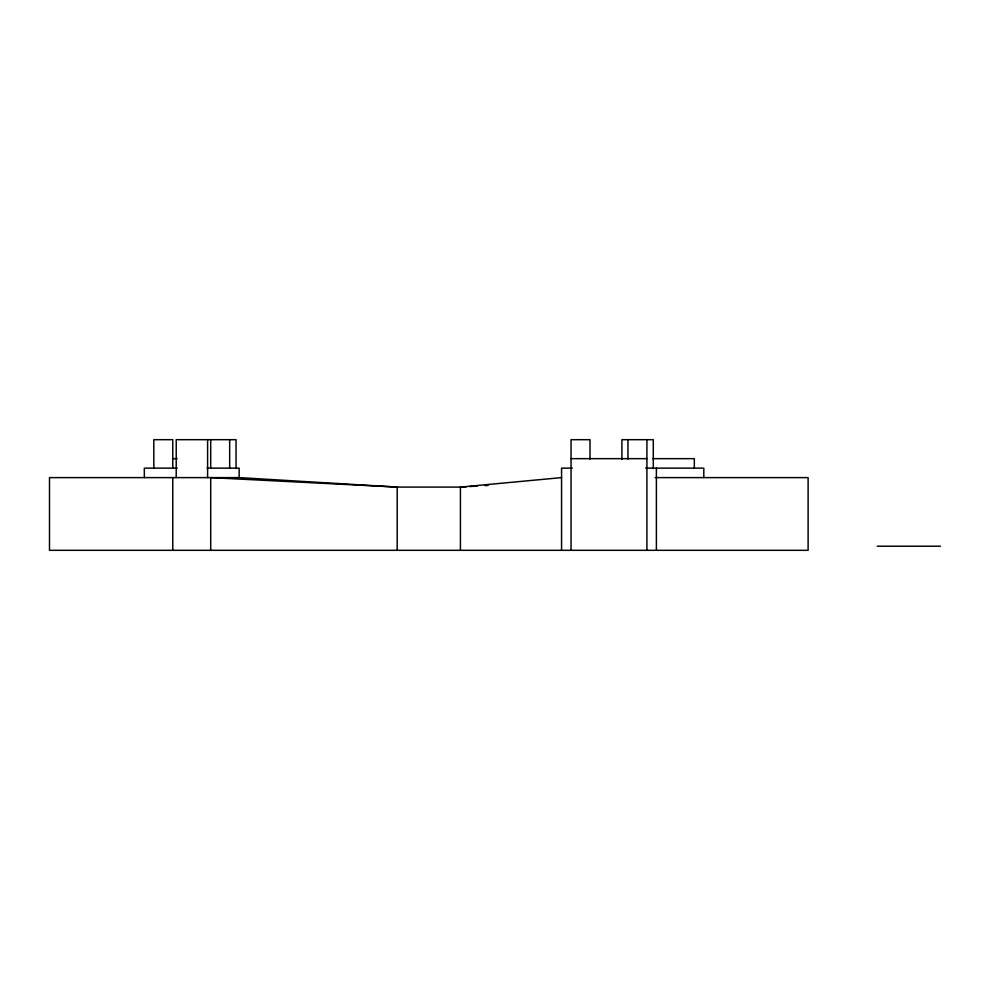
<?xml version="1.0" encoding="UTF-8"?>
<svg xmlns="http://www.w3.org/2000/svg" width="990" height="990" viewBox="0 0 990 990"><rect width="100%" height="100%" fill="white"/><g stroke="black" fill="none" stroke-linecap="round" stroke-linejoin="round"><path stroke-width="1.49" d="M561.565 477.613L460.424 487.092L397.2 487.092L210.709 477.613L210.709 550.316M466.55 486.733L460.424 487.092L460.424 550.316M469.619 486.548L477.291 486.09M484.964 485.62L488.033 485.446M172.557 458.655L177.185 458.655M571.044 458.655L646.916 458.655M652.645 458.655L694.324 458.655L694.324 468.134M177.185 468.134L144.33 468.134L144.33 477.613M207.034 468.134L239.159 468.134L239.159 477.613L397.2 487.092L397.2 550.316M572.331 468.134L561.565 468.134L561.565 550.316M645.641 468.134L703.803 468.134L703.803 477.613M239.159 477.613L49.5 477.613L49.5 550.316L808.112 550.316L808.112 477.613L655.17 477.613M877.276 546.208L940.5 546.208M656.395 468.134L656.395 550.316M653.289 468.518L653.289 439.684L621.906 439.684L621.906 459.41M646.916 439.684L646.916 550.316M627.945 439.684L627.945 459.15M590.015 459.15L590.015 439.684L571.044 439.684L571.044 550.316M236.053 468.518L236.053 439.684L176.22 439.684L176.22 477.613M229.668 439.684L229.668 468.134M210.709 439.684L210.709 468.134M207.603 439.684L207.603 477.613M172.78 468.134L172.78 439.684L153.809 439.684L153.809 468.134M172.78 477.613L172.78 550.316"/></g></svg>
